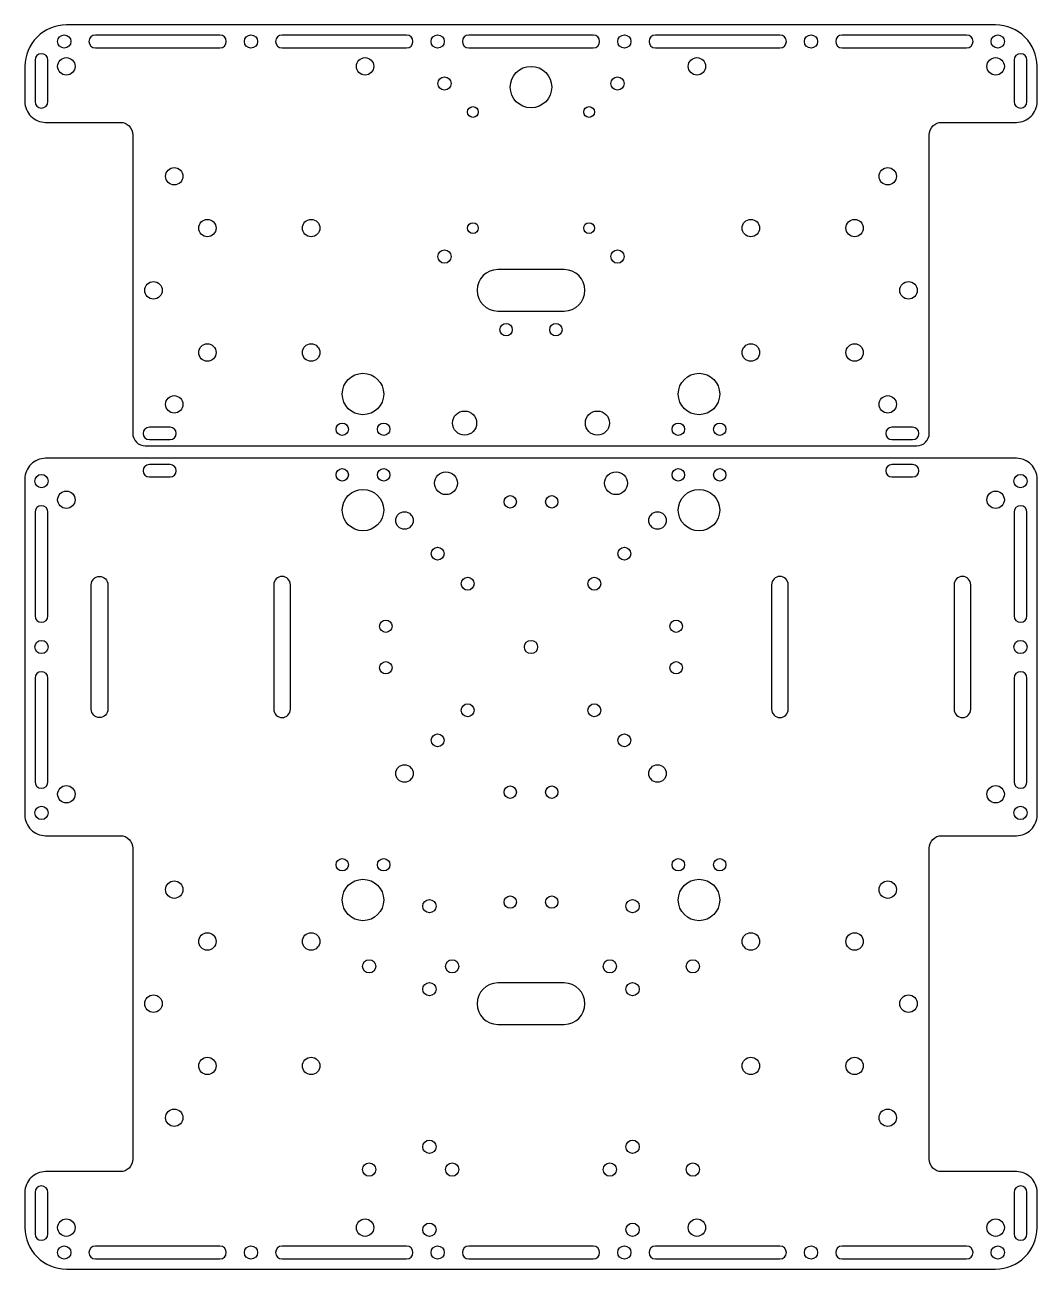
# Model space of a CAD drawing. Header units: millimetres. Extents: x -122 to 122, y -150 to 150.
import ezdxf

# ---------------------------------------------------------------- set-up
doc = ezdxf.new("R2010")
doc.units = ezdxf.units.MM
doc.layers.get('0').update_dxf_attribs({"linetype": 'CONTINUOUS'})

msp = doc.modelspace()

# ---------------------------------------------------------------- linework, layer by layer
for points in [[(-96, 123.5), (-96, 51.5, 0.414214), (-93, 48.5), (93, 48.5, 0.414214), (96, 51.5), (96, 123.5, -0.414214), (99, 126.5), (117, 126.5, 0.414214), (122, 131.5), (122, 140, 0.414214), (112, 150), (-112, 150, 0.414214), (-122, 140), (-122, 131.5, 0.414214), (-117, 126.5), (-99, 126.5, -0.414214)], [(-75, 144.45, 1), (-75, 147.55), (-105, 147.55, 1), (-105, 144.45)], [(-60, 147.55, 1), (-60, 144.45), (-30, 144.45, 1), (-30, 147.55)], [(-15, 147.55, 1), (-15, 144.45), (15, 144.45, 1), (15, 147.55)], [(30, 147.55, 1), (30, 144.45), (60, 144.45, 1), (60, 147.55)], [(75, 147.55, 1), (75, 144.45), (105, 144.45, 1), (105, 147.55)], [(-116.45, 141.5, 1), (-119.55, 141.5), (-119.55, 131.5, 1), (-116.45, 131.5)], [(119.55, 141.5, 1), (116.45, 141.5), (116.45, 131.5, 1), (119.55, 131.5)], [(8, 81, 1), (8, 91), (-8, 91, 1), (-8, 81)], [(-87, 50, 1), (-87, 53), (-92, 53, 1), (-92, 50)], [(92, 50, 1), (92, 53), (87, 53, 1), (87, 50)], [(-117, 45.5, 0.414214), (-122, 40.5), (-122, -40.5, 0.414214), (-117, -45.5), (-99, -45.5, -0.414214), (-96, -48.5), (-96, -123.5, -0.414214), (-99, -126.5), (-117, -126.5, 0.414214), (-122, -131.5), (-122, -140, 0.414214), (-112, -150), (112, -150, 0.414214), (122, -140), (122, -131.5, 0.414214), (117, -126.5), (99, -126.5, -0.414214), (96, -123.5), (96, -48.5, -0.414214), (99, -45.5), (117, -45.5, 0.414214), (122, -40.5), (122, 40.5, 0.414214), (117, 45.5)], [(-87, 41, 1), (-87, 44), (-92, 44, 1), (-92, 41)], [(92, 41, 1), (92, 44), (87, 44, 1), (87, 41)], [(-119.55, 7.5, 1), (-116.45, 7.5), (-116.45, 32.5, 1), (-119.55, 32.5)], [(119.55, 32.5, 1), (116.45, 32.5), (116.45, 7.5, 1), (119.55, 7.5)], [(-102, 15), (-102, -15, -1), (-106, -15), (-106, 15, -1)], [(-58, 15, 1), (-62, 15), (-62, -15, 1), (-58, -15)], [(62, 15, 1), (58, 15), (58, -15, 1), (62, -15)], [(106, 15, 1), (102, 15), (102, -15, 1), (106, -15)], [(-116.45, -7.5, 1), (-119.55, -7.5), (-119.55, -32.5, 1), (-116.45, -32.5)], [(116.45, -32.5, 1), (119.55, -32.5), (119.55, -7.5, 1), (116.45, -7.5)], [(-8, -81, 1), (-8, -91), (8, -91, 1), (8, -81)], [(-116.45, -131.5, 1), (-119.55, -131.5), (-119.55, -141.5, 1), (-116.45, -141.5)], [(116.45, -141.5, 1), (119.55, -141.5), (119.55, -131.5, 1), (116.45, -131.5)], [(-75, -147.55, 1), (-75, -144.45), (-105, -144.45, 1), (-105, -147.55)], [(-30, -147.55, 1), (-30, -144.45), (-60, -144.45, 1), (-60, -147.55)], [(-15, -144.45, 1), (-15, -147.55), (15, -147.55, 1), (15, -144.45)], [(30, -144.45, 1), (30, -147.55), (60, -147.55, 1), (60, -144.45)], [(75, -144.45, 1), (75, -147.55), (105, -147.55, 1), (105, -144.45)]]:
    msp.add_lwpolyline(points, format="xyb", close=True)
for centre, radius in [((-112.5, 146), 1.6), ((-67.5, 146), 1.6), ((-22.5, 146), 1.6), ((22.5, 146), 1.6), ((67.5, 146), 1.6), ((112.5, 146), 1.6), ((-112, 140), 2.1), ((-40, 140), 2.1), ((40, 140), 2.1), ((112, 140), 2.1), ((0, 135), 5), ((-20.86, 135.86), 1.6), ((20.86, 135.86), 1.6), ((-14, 129), 1.3), ((14, 129), 1.3), ((-86, 113.5), 2.1), ((86, 113.5), 2.1), ((-78, 101), 2.1), ((-53, 101), 2.1), ((-14, 101), 1.3), ((14, 101), 1.3), ((53, 101), 2.1), ((78, 101), 2.1), ((-20.86, 94.14), 1.6), ((20.86, 94.14), 1.6), ((-91, 86), 2.1), ((91, 86), 2.1), ((-6, 76.5), 1.5), ((6, 76.5), 1.5), ((-78, 71), 2.1), ((-53, 71), 2.1), ((53, 71), 2.1), ((78, 71), 2.1), ((-40.5, 61), 5), ((40.5, 61), 5), ((-86, 58.5), 2.1), ((86, 58.5), 2.1), ((-16, 54), 2.9), ((16, 54), 2.9), ((-45.5, 52.5), 1.5), ((-35.5, 52.5), 1.5), ((35.5, 52.5), 1.5), ((45.5, 52.5), 1.5), ((-45.5, 41.5), 1.5), ((-35.5, 41.5), 1.5), ((-20.5, 39.5), 2.75), ((20.5, 39.5), 2.75), ((35.5, 41.5), 1.5), ((45.5, 41.5), 1.5), ((-118, 40), 1.6), ((118, 40), 1.6), ((-112, 35.5), 2.1), ((-40.5, 33), 5), ((-5, 35), 1.5), ((5, 35), 1.5), ((40.5, 33), 5), ((112, 35.5), 2.1), ((-30.5, 30.5), 2.1), ((30.5, 30.5), 2.1), ((-22.5, 22.5), 1.55), ((22.5, 22.5), 1.55), ((-15.25, 15.25), 1.55), ((15.25, 15.25), 1.55), ((-35, 5), 1.5), ((35, 5), 1.5), ((-118, 0), 1.6), ((0, 0), 1.6), ((118, 0), 1.6), ((-35, -5), 1.5), ((35, -5), 1.5), ((-15.25, -15.25), 1.55), ((15.25, -15.25), 1.55), ((-22.5, -22.5), 1.55), ((22.5, -22.5), 1.55), ((-30.5, -30.5), 2.1), ((30.5, -30.5), 2.1), ((-112, -35.5), 2.1), ((-5, -35), 1.5), ((5, -35), 1.5), ((112, -35.5), 2.1), ((-118, -40), 1.6), ((118, -40), 1.6), ((-45.5, -52.5), 1.5), ((-35.5, -52.5), 1.5), ((35.5, -52.5), 1.5), ((45.5, -52.5), 1.5), ((-86, -58.5), 2.1), ((-40.5, -61), 5), ((40.5, -61), 5), ((86, -58.5), 2.1), ((-24.5, -62.5), 1.6), ((-5, -61.5), 1.5), ((5, -61.5), 1.5), ((24.5, -62.5), 1.6), ((-78, -71), 2.1), ((-53, -71), 2.1), ((53, -71), 2.1), ((78, -71), 2.1), ((-39, -77), 1.6), ((-19, -77), 1.6), ((19, -77), 1.6), ((39, -77), 1.6), ((-24.5, -82.5), 1.6), ((24.5, -82.5), 1.6), ((-91, -86), 2.1), ((91, -86), 2.1), ((-78, -101), 2.1), ((-53, -101), 2.1), ((53, -101), 2.1), ((78, -101), 2.1), ((-86, -113.5), 2.1), ((86, -113.5), 2.1), ((-24.5, -120.5), 1.6), ((24.5, -120.5), 1.6), ((-39, -126), 1.6), ((-19, -126), 1.6), ((19, -126), 1.6), ((39, -126), 1.6), ((-112, -140), 2.1), ((-40, -140), 2.1), ((40, -140), 2.1), ((112, -140), 2.1), ((-24.5, -140.5), 1.6), ((24.5, -140.5), 1.6), ((-112.5, -146), 1.6), ((-67.5, -146), 1.6), ((-22.5, -146), 1.6), ((22.5, -146), 1.6), ((67.5, -146), 1.6), ((112.5, -146), 1.6)]:
    msp.add_circle(centre, radius)

doc.saveas('drawing.dxf')
